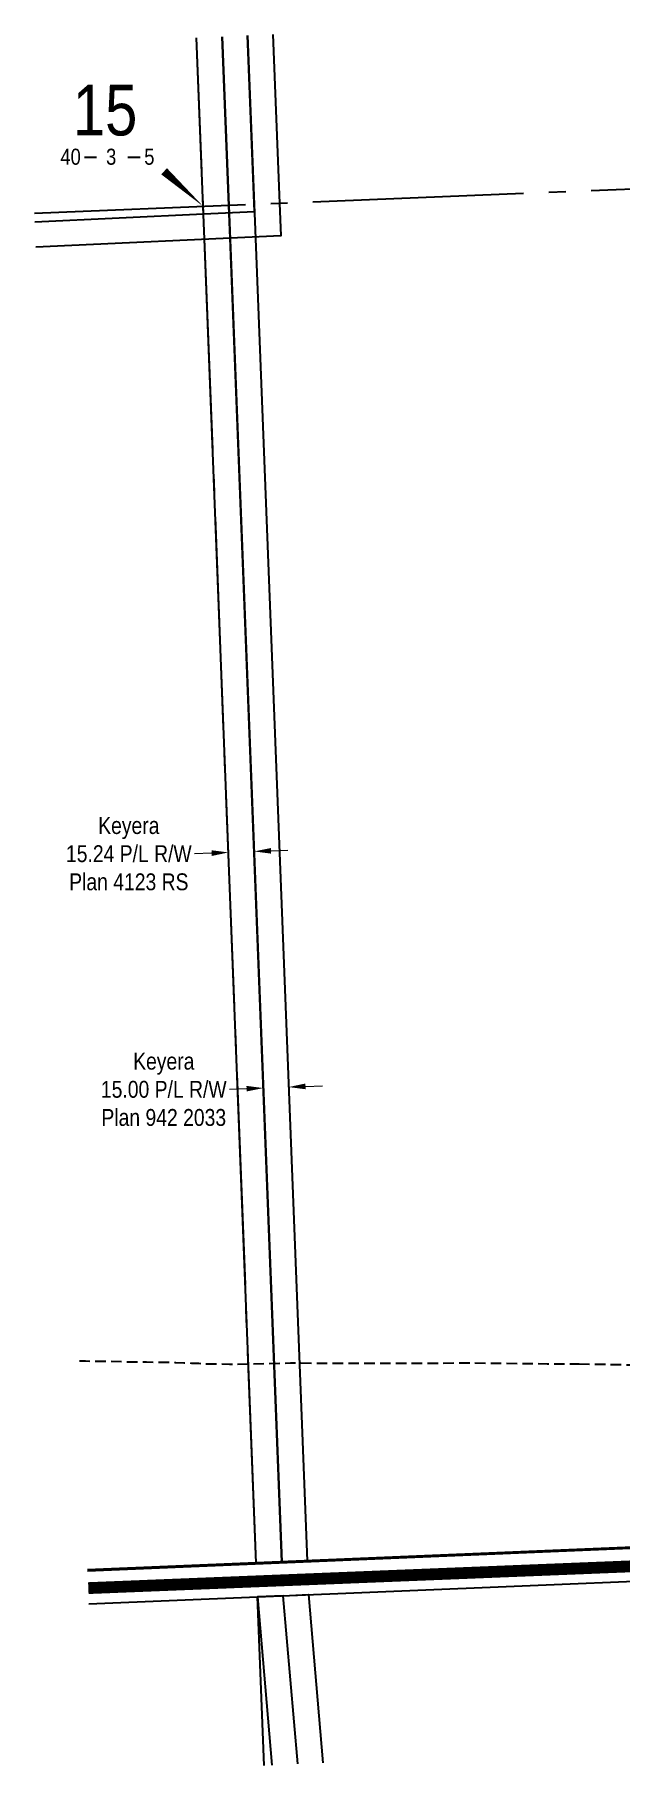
# Model space of a CAD drawing. Extents: x 675519 to 688669, y 5804595 to 5836613.
# Drawn here: x 680030 to 680376, y 5812706 to 5813732 of the extents above; entities that cross this region are included whole.
import ezdxf
from ezdxf.enums import TextEntityAlignment as Align

# ---------------------------------------------------------------- set-up
doc = ezdxf.new("R2010")
doc.units = 0
doc.header["$LTSCALE"] = 5
doc.header["$PDMODE"] = 3
doc.header["$PDSIZE"] = 10
doc.linetypes.add('foc-QUARTERLINE', pattern=[33, 25, -3, 2, -3])
doc.linetypes.add('UG_PIPE', pattern=[1.875, 1.25, -0.625])
doc.layers.get('Defpoints').update_dxf_attribs({"color": 9})
for name, color, linetype in [('10', 1, 'Continuous'), ('9', 3, 'Continuous'), ('AS-PIPE-UG', 44, 'UG_PIPE'), ('AS-POWER', 104, 'foc-POWER'), ('AS-ROADS', 254, 'Continuous'), ('AS-TELEPHONE', 224, 'foc-TEL'), ('F-RW', 190, 'Continuous'), ('L-QSEC', 8, 'foc-QUARTERLINE'), ('L-SEC', 7, 'Continuous'), ('L-SECLBL', 7, 'Continuous')]:
    doc.layers.add(name, color=color, linetype=linetype)
doc.layers.add('F-RW-T', color=190, linetype='Continuous', lineweight=9)
doc.styles.add('80CG', font='ARIALN.TTF', dxfattribs={"height": 10})
doc.styles.add('80L', font='ARIALN.TTF', dxfattribs={"height": 10})
doc.styles.add('foc-LtypeFont', font='ARIALN.TTF', dxfattribs={"height": 7.35})
doc.styles.add('SIMPLEX', font='ARIALN.TTF')
doc.linetypes.add('foc-POWER', pattern='A,6,-1,["P",foc-LtypeFont,S=0.2,R=0,X=-0.625,Y=-0.75],-1.24,4', length=12.24)
doc.linetypes.add('foc-TEL', pattern='A,2,-1,["T",foc-LtypeFont,S=0.2,R=0,X=-0.425,Y=-0.75],-1.24,8', length=12.24)
doc.dimstyles.new('Compass 5 000', dxfattribs={"dimscale": 5, "dimtxt": 9, "dimasz": 2, "dimexe": 0.2, "dimexo": 0.0625, "dimgap": 0.5, "dimtad": 0, "dimtih": 1, "dimtoh": 1, "dimzin": 0, "dimdsep": 46, "dimtxsty": '80CG', "dimcen": 0.1, "dimse1": 1, "dimse2": 1, "dimclrd": 256, "dimclrt": 256, "dimaunit": 1, "dimadec": 4, "dimazin": 0, "dimtfac": 0.06, "dimtofl": 0, "dimtmove": 0, "dimatfit": 1, "dimfxl": 0.2, "dimtolj": 1, "dimtzin": 0, "dimlwd": -1, "dimarcsym": 0})

# ---------------------------------------------------------------- blocks, each defined once
blk = doc.blocks.new('L-SECLBL')
at = {"layer": '9', "color": 7}
for p, q in [((-5.1, -27.8), (-12.3, -27.8)), ((20.7, -27.8), (13.5, -27.8))]:
    blk.add_line(p, q, dxfattribs=at)
at = {"layer": '10', "color": 2, "style": 'SIMPLEX'}
blk.add_attdef('SEC', text='', height=30, dxfattribs=at).set_placement((0, 0), align=Align.MIDDLE)
at = {"layer": '10', "color": 5, "style": '80L'}
blk.add_attdef('TWP', text='', height=9.5, dxfattribs=at).set_placement((-14.4, -27.4), align=Align.MIDDLE_RIGHT)
blk.add_attdef('RGE', text='', height=9.5, dxfattribs=at).set_placement((3.6, -27.4), align=Align.MIDDLE_CENTER)
blk.add_attdef('MER', text='', height=9.5, dxfattribs=at).set_placement((23.2, -27.4), align=Align.MIDDLE_LEFT)
blk = doc.blocks.new('*D516')
at = {"layer": 'Defpoints', "color": 0, "transparency": 16777216}
for p in [(680143.7, 5813273.5), (680158.9, 5813274.1), (680144.7, 5813247.1)]:
    blk.add_point(p, dxfattribs=at)
at = {"layer": 'F-RW-T', "transparency": 16777216}
for p, q in [((680134.7, 5813246.7), (680124.7, 5813246.3)), ((680170, 5813248.1), (680179.9, 5813248.5))]:
    blk.add_line(p, q, dxfattribs=at)
for points in [[(680134.7, 5813248.4), (680134.8, 5813245), (680144.7, 5813247.1)], [(680169.9, 5813249.7), (680170, 5813246.4), (680160, 5813247.7)]]:
    blk.add_solid(points, dxfattribs=at)
at = {"layer": 'F-RW-T', "transparency": 16777216, "insert": (680085.7, 5813246.3), "char_height": 10, "attachment_point": 5, "style": '80CG'}
blk.add_mtext('\\A1;Keyera\\P15.24 P/L R/W\\PPlan 4123 RS', dxfattribs=at)
blk = doc.blocks.new('*D517')
at = {"layer": 'Defpoints', "color": 0, "transparency": 16777216}
for p in [(680165, 5813117.9), (680180, 5813118.5), (680165.4, 5813107.5)]:
    blk.add_point(p, dxfattribs=at)
at = {"layer": 'F-RW-T', "transparency": 16777216}
for p, q in [((680155.4, 5813107.1), (680145.4, 5813106.7)), ((680190.4, 5813108.5), (680200.4, 5813108.9))]:
    blk.add_line(p, q, dxfattribs=at)
for points in [[(680155.4, 5813108.8), (680155.5, 5813105.5), (680165.4, 5813107.5)], [(680190.3, 5813110.2), (680190.5, 5813106.8), (680180.4, 5813108.1)]]:
    blk.add_solid(points, dxfattribs=at)
at = {"layer": 'F-RW-T', "transparency": 16777216, "insert": (680106.4, 5813106.7), "char_height": 10, "attachment_point": 5, "style": '80CG'}
blk.add_mtext('\\A1;Keyera\\P15.00 P/L R/W\\PPlan 942 2033', dxfattribs=at)

msp = doc.modelspace()

# ---------------------------------------------------------------- linework, layer by layer
at = {"layer": 'AS-PIPE-UG', "flags": 128}
for points in [[(680056.44, 5812945.831), (680060.091, 5812945.817), (680064.794, 5812945.767), (680069.205, 5812945.69), (680073.909, 5812945.687), (680087.621, 5812945.29), (680091.781, 5812945.254), (680096.088, 5812945.233), (680100.301, 5812945.184), (680104.598, 5812945.051), (680108.94, 5812945.075), (680113.314, 5812945.019), (680118.207, 5812944.792), (680122.891, 5812944.612), (680127.151, 5812944.431), (680131.596, 5812944.189), (680136.319, 5812944.086), (680140.799, 5812944.053), (680145.367, 5812943.888), (680147.887, 5812943.961), (680181.506, 5812944.645), (680255.154, 5812944.495), (680290.758, 5812944.703), (680333.596, 5812944.166), (680341.038, 5812944.053), (680346.002, 5812944.206), (680352.425, 5812944.103)], [(680352.425, 5812944.103), (680376.138, 5812943.721), (680384.929, 5812943.555), (680389.367, 5812943.48), (680394.038, 5812943.503), (680399.045, 5812943.478), (680413.671, 5812943.391), (680430.922, 5812943.356), (680436.299, 5812943.37), (680441.428, 5812943.287), (680448.11, 5812943.214)]]:
    msp.add_lwpolyline(points, dxfattribs=at)
at = {"layer": 'AS-POWER', "flags": 128}
msp.add_lwpolyline([(680061.296, 5812821.536), (680761.358, 5812850.683), (680957.169, 5812859.111)], dxfattribs=at)
at = {"layer": 'AS-ROADS', "const_width": 6.999, "flags": 128}
msp.add_lwpolyline([(680061.697, 5812811.257), (681887.444, 5812884.485)], dxfattribs=at)
at = {"layer": 'AS-TELEPHONE', "flags": 128}
msp.add_lwpolyline([(680062.058, 5812802.007), (680161.957, 5812806.145), (680960.136, 5812839.207), (681887.448, 5812875.685)], dxfattribs=at)
at = {"layer": 'F-RW', "flags": 128}
for points in [[(680030.075, 5813620.739), (680129.955, 5813625.351), (680160.159, 5813626.746), (680156.086, 5813731.001)], [(680171.072, 5813731.611), (680174.972, 5813631.702), (680175.724, 5813612.454), (680030.66, 5813605.756)], [(680141.101, 5813730.392), (680145.005, 5813630.459), (680176.398, 5812826.873), (680161.173, 5812826.243), (680130.541, 5813610.368), (680129.779, 5813629.864), (680125.876, 5813729.772)], [(680156.087, 5813731.001), (680159.992, 5813631.045), (680191.382, 5812827.493), (680176.398, 5812826.873), (680145.763, 5813611.072), (680145.005, 5813630.459), (680141.101, 5813730.392)], [(680185.743, 5812707.06), (680177.196, 5812806.775), (680161.957, 5812806.145), (680170.504, 5812706.429)], [(680185.743, 5812707.06), (680177.196, 5812806.775), (680192.196, 5812807.398), (680200.743, 5812707.681)]]:
    msp.add_lwpolyline(points, dxfattribs=at)
at = {"layer": 'L-QSEC', "flags": 128}
for points in [[(680161.173, 5812826.243), (680125.876, 5813729.772)], [(680029.877, 5813625.798), (680926.339, 5813662.27)], [(680165.899, 5812706.238), (680161.957, 5812806.145)]]:
    msp.add_lwpolyline(points, dxfattribs=at)
at = {"layer": 'L-SEC', "flags": 128}
for points in [[(680560.241, 5812842.773), (680161.173, 5812826.243)], [(680161.173, 5812826.243), (680061.273, 5812822.106)], [(680161.957, 5812806.145), (680561.047, 5812822.676)], [(680062.058, 5812802.007), (680161.957, 5812806.145)]]:
    msp.add_lwpolyline(points, dxfattribs=at)
at = {"layer": 'L-SECLBL', "flags": 128}
msp.add_lwpolyline([(680129.779, 5813629.862, 0, 4.999, 0), (680106.597, 5813650.641, 0, 0, 0)], format="xyseb", dxfattribs=at)

# ---------------------------------------------------------------- block references
at = {"layer": 'L-SECLBL', "xscale": 0.999843, "yscale": 0.999843, "zscale": 0.999843}
msp.add_blockref('L-SECLBL', (680071.64, 5813686.668), dxfattribs=at).add_auto_attribs({'SEC': '15', 'TWP': '40', 'RGE': '3', 'MER': '5'})

# ---------------------------------------------------------------- dimensions: what is measured, and where the dimension line sits
at = {"layer": 'F-RW-T'}
for p1, p2, distance, text, picture, middle in [((680158.927, 5813274.08), (680143.701, 5813273.486), 26.42, 'Keyera\\P15.24 P/L R/W\\PPlan 4123 RS', '*D516', (680085.662, 5813246.305)), ((680180.014, 5813118.497), (680165.028, 5813117.911), 10.401, 'Keyera\\P15.00 P/L R/W\\PPlan 942 2033', '*D517', (680106.364, 5813106.737))]:
    dim = msp.add_aligned_dim(p1=p1, p2=p2, distance=distance, text=text, dimstyle='Compass 5 000', dxfattribs=at)
    dim.commit()
    dim.dimension.update_dxf_attribs({"geometry": picture, "text_midpoint": middle})

doc.saveas('drawing.dxf')
